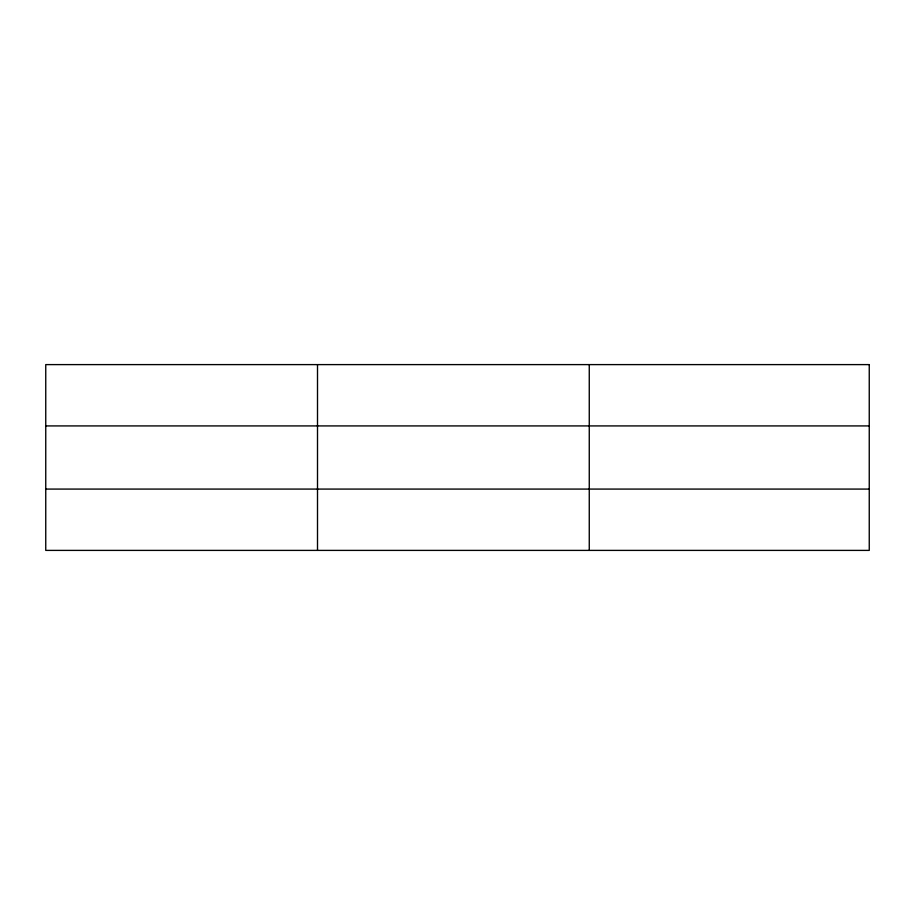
<?xml version="1.0" encoding="UTF-8"?>
<svg xmlns="http://www.w3.org/2000/svg" width="915" height="915" viewBox="0 0 915 915"><rect width="100%" height="100%" fill="white"/><g stroke="black" fill="none" stroke-linecap="round" stroke-linejoin="round"><path stroke-width="1.37" d="M317.505 364.605L317.505 550.395M589.26 364.605L589.26 550.395M45.75 425.921L869.25 425.921M45.75 489.079L869.25 489.079M869.25 364.605L869.25 550.395L45.75 550.395L45.75 364.605L869.25 364.605"/></g></svg>
